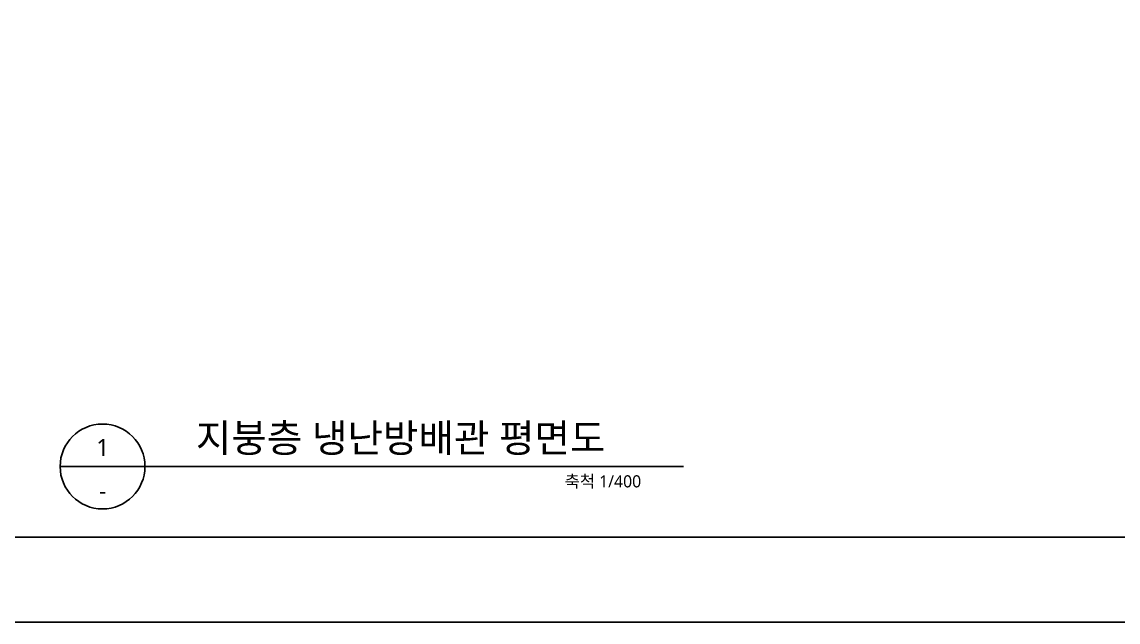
# Model space of a CAD drawing. Header units: millimetres. Extents: x 0 to 504600, y 0 to 118800.
# Drawn here: x 396076 to 450338, y 0 to 29700 of the extents above; entities that cross this region are included whole.
import ezdxf
from ezdxf.enums import TextEntityAlignment as Align

# ---------------------------------------------------------------- set-up
doc = ezdxf.new("R2010")
doc.units = ezdxf.units.MM
doc.header["$LTSCALE"] = 200
doc.layers.get('DEFPOINTS').update_dxf_attribs({"color": 137})
doc.layers.add('AA-MKXS', color=3, linetype='Continuous')
doc.layers.add('WALL-D', color=3, linetype='Continuous')
doc.styles.add('스타일1', font='malgun.ttf')

# ---------------------------------------------------------------- blocks, each defined once
blk = doc.blocks.new('sheet-line')
at = {"layer": 'DEFPOINTS'}
blk.add_lwpolyline([(168200, -356400), (0, -356400), (0, -237600), (168200, -237600)], close=True, dxfattribs=at)

msp = doc.modelspace()

# ---------------------------------------------------------------- linework, layer by layer
at = {"layer": 'AA-MKXS', "color": 7}
msp.add_line((397966, 7700), (428830, 7700), dxfattribs=at)
msp.add_circle((400067, 7700), 2100, dxfattribs=at)
at = {"layer": 'DEFPOINTS'}
msp.add_lwpolyline([(345700, 114600), (483100, 114600), (483100, 4200), (345700, 4200)], close=True, dxfattribs=at)
msp.add_lwpolyline([(345700, 114600), (483100, 114600), (483100, 4200), (345700, 4200)], close=True, dxfattribs=at)

# ---------------------------------------------------------------- block references
at = {"layer": 'WALL-D'}
msp.add_blockref('sheet-line', (336400, 356400), dxfattribs=at)
msp.add_blockref('sheet-line', (336400, 356400), dxfattribs=at)

# ---------------------------------------------------------------- texts
at = {"layer": 'AA-MKXS', "linetype": 'Continuous', "style": '스타일1'}
msp.add_text('지붕층 냉난방배관 평면도', height=1400, dxfattribs=at).set_placement((404687, 8409))
msp.add_text('1', height=840, dxfattribs=at).set_placement((400074, 8224), align=Align.CENTER)
msp.add_text('축척 1/400', height=600, dxfattribs=at).set_placement((426730, 6965), align=Align.MIDDLE_RIGHT)
at = {"layer": 'AA-MKXS', "style": '스타일1'}
msp.add_text('-', height=840, dxfattribs=at).set_placement((400067, 6499), align=Align.MIDDLE)

doc.saveas('drawing.dxf')
